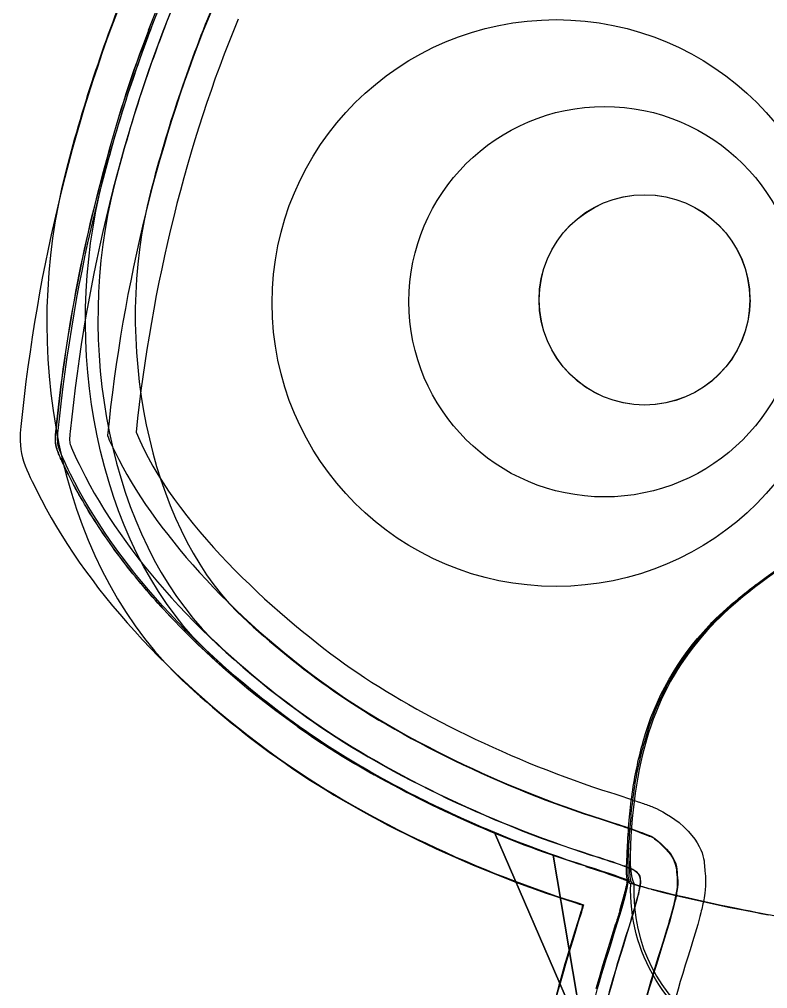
# Model space of a CAD drawing. Extents: x 5 to 93, y -1 to 101.
# Drawn here: x 4.97 to 35.14, y 26.7 to 65.78 of the extents above; entities that cross this region are included whole.
import ezdxf

# ---------------------------------------------------------------- set-up
doc = ezdxf.new("R2010")
doc.units = 0
for name, color, linetype in [('Board_outline_cat', 7, 'CONTINUOUS'), ('Board_outline_dog', 7, 'CONTINUOUS'), ('board_silkscreen_both', 7, 'CONTINUOUS'), ('board_silkscreen_cat', 7, 'CONTINUOUS'), ('board_silkscreen_dog', 7, 'CONTINUOUS'), ('laser_cat_1', 7, 'CONTINUOUS'), ('laser_cat_1_copy_copy', 7, 'CONTINUOUS'), ('laser_cat_2', 7, 'CONTINUOUS'), ('laser_component_cutouts', 7, 'CONTINUOUS'), ('laser_dog_1', 7, 'CONTINUOUS'), ('laser_dog_2', 7, 'CONTINUOUS'), ('laser_dog_2_copy', 7, 'CONTINUOUS'), ('Layer_3_board_inset', 7, 'CONTINUOUS'), ('Mech_Outlines_Cat', 7, 'CONTINUOUS'), ('Mech_Outlines_Dog', 7, 'CONTINUOUS'), ('Silkscreen_cat', 7, 'CONTINUOUS'), ('Silkscreen_dog', 7, 'CONTINUOUS')]:
    doc.layers.add(name, color=color, linetype=linetype)

msp = doc.modelspace()

# ---------------------------------------------------------------- linework, layer by layer
at = {"layer": 'Board_outline_cat', "color": 1}
for points in [[(6.531713, 49.205775), (7.175858, 55.539092), (8.674164, 61.631435), (10.905279, 66.989376)], [(7.033061, 47.436693), (6.489107, 48.539324), (6.470578, 48.604702), (6.531713, 49.205775)], [(16.26264, 37.250989), (12.098574, 40.229312), (8.784186, 43.887051), (7.033061, 47.436693)], [(27.861213, 31.621954), (23.642576, 32.958473), (19.354445, 35.039594), (16.26264, 37.250989)], [(29.50711, 31.051942), (29.460057, 31.093562), (28.719404, 31.350065), (27.861213, 31.621954)], [(29.073625, 29.324632), (29.359095, 30.233034), (29.554162, 31.010322), (29.50711, 31.051942)], [(27.751072, 24.604318), (28.084222, 26.057038), (28.392222, 27.156319), (29.073625, 29.324632)]]:
    msp.add_open_spline(points, degree=3, dxfattribs=at)
at = {"layer": 'Board_outline_dog', "color": 1}
for points in [[(8.336812, 59.306298), (9.035253, 61.98733), (9.895162, 64.563621), (10.905279, 66.989376)], [(12.372446, 40.460673), (8.086479, 44.725342), (6.613795, 52.646657), (8.336812, 59.306298)], [(16.26264, 37.250989), (14.860487, 38.253872), (13.554674, 39.333788), (12.372446, 40.460673)], [(27.861213, 31.621954), (23.642576, 32.958473), (19.354445, 35.039594), (16.26264, 37.250989)], [(29.50711, 31.051942), (29.460057, 31.093562), (28.719404, 31.350065), (27.861213, 31.621954)], [(29.073625, 29.324632), (29.359095, 30.233034), (29.554162, 31.010322), (29.50711, 31.051942)], [(27.751072, 24.604318), (28.084222, 26.057038), (28.392222, 27.156319), (29.073625, 29.324632)]]:
    msp.add_open_spline(points, degree=3, dxfattribs=at)
at = {"layer": 'board_silkscreen_both', "color": 3}
for points in [[(15.15442, 54.340477), (15.15442, 60.653436), (20.2794, 65.767831), (26.605587, 65.767831)], [(26.605587, 65.767831), (32.929128, 65.767831), (38.054108, 60.653436), (38.054108, 54.340477)], [(20.673631, 54.396037), (20.673631, 58.743142), (24.203172, 62.264745), (28.558214, 62.264745)], [(28.558214, 62.264745), (32.913255, 62.264745), (36.442797, 58.743142), (36.442797, 54.393391)], [(26.605587, 42.913123), (20.2794, 42.913123), (15.15442, 48.027519), (15.15442, 54.340477)], [(28.558214, 46.522037), (24.203172, 46.524683), (20.673631, 50.046287), (20.673631, 54.396037)], [(38.056754, 54.340477), (38.056754, 48.030165), (32.929128, 42.913123), (26.605587, 42.913123)], [(36.442797, 54.393391), (36.442797, 50.046287), (32.913255, 46.522037), (28.558214, 46.522037)]]:
    msp.add_open_spline(points, degree=3, dxfattribs=at)
at = {"layer": 'board_silkscreen_cat', "color": 7}
for points in [[(10.17337, 65.34238), (10.17337, 65.34238)], [(8.498552, 60.222693), (8.517073, 60.217401)], [(34.417141, 54.470655), (34.419787, 54.468009), (34.419787, 54.468009), (34.419787, 54.468009)], [(6.416284, 48.885302), (6.41893, 48.885302)], [(6.424219, 49.03082), (6.424219, 49.03082)], [(6.440094, 49.194859), (6.44274, 49.194859)], [(6.434805, 48.631297), (6.434805, 48.628651)], [(6.463906, 48.499005), (6.463906, 48.499005)], [(6.511537, 48.353487), (6.514183, 48.350841)], [(6.582972, 48.181511), (6.582972, 48.181511)], [(6.675578, 47.977776), (6.675578, 47.97513)], [(6.942802, 47.427445), (6.940156, 47.427445)], [(7.514302, 46.361175), (7.519594, 46.361175)], [(8.175761, 45.292255), (8.181052, 45.292255)], [(8.924537, 44.225984), (8.924537, 44.225984)], [(9.752683, 43.167651), (9.752683, 43.165005)], [(11.636516, 41.09332), (11.639162, 41.09332)], [(16.184703, 37.246276), (16.192641, 37.251568)], [(17.147781, 36.587466), (17.150427, 36.58482)], [(18.177016, 35.941883), (18.177016, 35.939237)], [(19.261808, 35.309531), (19.261808, 35.309531)], [(27.799909, 31.618591), (27.805201, 31.629175)], [(27.799909, 31.618591), (28.297328, 31.459839)], [(28.297328, 31.459839), (28.527513, 31.385758)], [(28.527513, 31.385758), (28.739177, 31.314323)], [(28.739177, 31.314323), (28.929677, 31.248177)], [(28.929677, 31.248177), (29.096367, 31.189966)], [(29.096367, 31.189966), (29.233948, 31.139695)], [(29.233948, 31.139695), (29.236594, 31.139695)], [(29.342427, 31.100011), (29.345073, 31.097365)], [(29.448266, 31.04974), (29.450912, 31.04974)], [(29.450906, 30.941258), (29.453552, 30.941258)], [(29.456203, 31.015341), (29.458849, 31.015341)], [(29.244531, 30.0893), (29.305388, 30.31155), (29.358302, 30.512636)], [(29.397995, 30.684612), (29.397995, 30.684612)], [(29.429745, 30.83013), (29.429745, 30.83013)], [(29.175745, 29.848529), (29.244531, 30.0893)], [(29.175745, 29.848529), (29.178391, 29.845883)], [(28.490469, 27.62338), (28.646578, 28.139323), (28.821198, 28.702886), (29.014347, 29.324651)], [(28.35024, 27.144487), (28.490469, 27.62338)], [(28.223245, 26.697339), (28.35024, 27.144487)]]:
    msp.add_lwpolyline(points, dxfattribs=at)
at = {"layer": 'board_silkscreen_cat', "color": 4}
for points in [[(34.417141, 54.470655), (34.419787, 54.468009), (34.419787, 54.468009), (34.419787, 54.468009)], [(34.324537, 42.675531), (34.324537, 42.675531)], [(34.710826, 42.971862), (34.710826, 42.971862)], [(33.972636, 42.392425), (33.975281, 42.392425)], [(33.358808, 41.852672), (33.358808, 41.852672)], [(33.652492, 42.119904), (33.652492, 42.119904)], [(32.824344, 41.323505), (32.82699, 41.320859)], [(30.17587, 36.658901), (30.178516, 36.656255)], [(29.940388, 35.711695), (29.943034, 35.711695)], [(29.757826, 34.700984), (29.757826, 34.700984)], [(29.628183, 33.62413), (29.628183, 33.621484)], [(29.517052, 31.801154), (29.546162, 32.473198)], [(29.546162, 32.473198), (29.546162, 32.473198)], [(29.509115, 31.560383), (29.511761, 31.557737)], [(29.509115, 31.369883), (29.509115, 31.369883)], [(29.517052, 31.227005), (29.517052, 31.227005)], [(29.530287, 31.121175), (29.530287, 31.121175)], [(29.554099, 31.047091), (29.554099, 31.044445)], [(29.585847, 30.994177), (29.585847, 30.994177)], [(29.612308, 30.925383), (29.612308, 30.925383)], [(29.678453, 30.925383), (29.678453, 30.925383)], [(30.077969, 30.79574), (30.077969, 30.793094)], [(30.440453, 30.700487), (30.882305, 30.589359)], [(30.440453, 30.700487), (30.440453, 30.700487)], [(30.882305, 30.589359), (31.387659, 30.467651)], [(31.387659, 30.467651), (31.935349, 30.340656)], [(31.935349, 30.340656), (33.075701, 30.0893)], [(33.075701, 30.0893), (33.62868, 29.972883)], [(33.62868, 29.972883), (34.14462, 29.869698)], [(34.14462, 29.869698), (34.694951, 29.763859)], [(34.694951, 29.763859), (34.864287, 29.729464)], [(34.864287, 29.729464), (35.020391, 29.700362)], [(35.020391, 29.700362), (35.163261, 29.671261)]]:
    msp.add_lwpolyline(points, dxfattribs=at)
at = {"layer": 'board_silkscreen_cat', "color": 7}
for points in [[(10.17337, 65.34238), (10.379745, 65.887422), (10.596703, 66.429823), (10.821594, 66.969568)], [(8.517073, 60.217401), (8.969508, 61.94513), (9.527781, 63.654336), (10.18924, 65.337089)], [(6.44274, 49.194859), (6.821091, 52.988984), (7.516948, 56.677276), (8.519722, 60.217404)], [(25.92137, 54.470655), (25.92137, 56.812218), (27.823724, 58.70928), (30.170579, 58.70928)], [(30.170579, 58.70928), (32.514787, 58.70928), (34.417141, 56.812218), (34.417141, 54.468009)], [(30.170579, 50.226738), (27.823724, 50.229384), (25.92137, 52.126447), (25.92137, 54.470655)], [(34.419787, 54.468009), (34.419787, 52.126447), (32.517433, 50.226738), (30.170579, 50.226738)], [(34.417141, 54.468009), (34.419787, 54.468009), (34.419787, 54.468009), (34.419787, 54.468009)], [(6.434805, 48.628651), (6.41893, 48.713313), (6.413638, 48.797979), (6.416284, 48.885297)], [(6.41893, 48.885302), (6.41893, 48.932925), (6.421576, 48.98055), (6.426867, 49.028172)], [(6.424219, 49.03082), (6.429511, 49.08638), (6.434802, 49.141948), (6.440094, 49.197508)], [(6.463906, 48.499005), (6.450677, 48.543987), (6.440094, 48.58632), (6.434805, 48.631297)], [(6.514183, 48.350841), (6.495662, 48.398472), (6.479787, 48.448737), (6.46656, 48.499008)], [(6.582972, 48.181511), (6.559159, 48.23707), (6.535349, 48.295279), (6.514177, 48.353487)], [(6.675578, 47.97513), (6.643828, 48.043917), (6.612073, 48.112711), (6.582972, 48.181505)], [(6.940156, 47.427445), (6.850198, 47.610008), (6.76024, 47.79257), (6.672925, 47.975136)], [(7.519594, 46.361175), (7.31057, 46.710427), (7.117422, 47.064966), (6.945445, 47.430094)], [(8.181052, 45.292255), (7.927047, 45.667969), (7.707445, 46.025156), (7.519594, 46.361175)], [(8.924537, 44.225984), (8.644078, 44.601698), (8.398011, 44.958886), (8.181058, 45.292255)], [(9.752683, 43.165005), (9.466927, 43.511609), (9.191761, 43.863503), (8.924537, 44.223339)], [(11.639162, 41.09332), (10.977703, 41.75213), (10.348, 42.445344), (9.755328, 43.167651)], [(16.192641, 37.251568), (14.591906, 38.373399), (13.067912, 39.659276), (11.636516, 41.093315)], [(17.150427, 36.58482), (16.824987, 36.796492), (16.502195, 37.01874), (16.187341, 37.243638)], [(18.177016, 35.939237), (17.830412, 36.148258), (17.489097, 36.365216), (17.15043, 36.587466)], [(19.261808, 35.309531), (18.899323, 35.513258), (18.536844, 35.724922), (18.179656, 35.941883)], [(27.805201, 31.629175), (24.831284, 32.557859), (21.971138, 33.793466), (19.269745, 35.317469)], [(29.236594, 31.139695), (29.27099, 31.126466), (29.308034, 31.113237), (29.342425, 31.100011)], [(29.345073, 31.097365), (29.382117, 31.086781), (29.416508, 31.068263), (29.450904, 31.049742)], [(29.453552, 30.941258), (29.448261, 30.904214), (29.440323, 30.867175), (29.432386, 30.83013)], [(29.450912, 31.04974), (29.456203, 31.039156), (29.458849, 31.028573), (29.458849, 31.015341)], [(29.458849, 31.015341), (29.458849, 30.991529), (29.456203, 30.96507), (29.450912, 30.941258)], [(29.397995, 30.684612), (29.384766, 30.626404), (29.371534, 30.568195), (29.358302, 30.509987)], [(29.429745, 30.83013), (29.421808, 30.779859), (29.411224, 30.732234), (29.400636, 30.684612)], [(29.178391, 29.845883), (29.12548, 29.671263), (29.07256, 29.496638), (29.017, 29.322013)]]:
    msp.add_open_spline(points, degree=3, dxfattribs=at)
at = {"layer": 'board_silkscreen_cat', "color": 4}
for points in [[(25.92137, 54.470655), (25.92137, 56.812218), (27.823724, 58.70928), (30.170579, 58.70928)], [(30.170579, 58.70928), (32.514787, 58.70928), (34.417141, 56.812218), (34.417141, 54.468009)], [(30.170579, 50.226738), (27.823724, 50.229384), (25.92137, 52.126447), (25.92137, 54.470655)], [(34.419787, 54.468009), (34.419787, 52.126447), (32.517433, 50.226738), (30.170579, 50.226738)], [(34.417141, 54.468009), (34.419787, 54.468009), (34.419787, 54.468009), (34.419787, 54.468009)], [(34.710826, 42.971862), (34.851055, 43.077695), (34.991284, 43.183526), (35.134159, 43.286719)], [(33.975281, 42.392425), (34.091698, 42.487672), (34.208115, 42.582925), (34.324534, 42.675531)], [(34.324537, 42.675531), (34.451531, 42.776073), (34.581183, 42.873969), (34.710826, 42.971862)], [(33.652492, 42.119904), (33.758323, 42.212511), (33.866805, 42.302466), (33.975284, 42.392425)], [(32.82699, 41.320859), (32.991031, 41.503417), (33.170945, 41.678042), (33.358805, 41.850026)], [(33.358808, 41.852672), (33.456703, 41.945279), (33.554597, 42.032589), (33.655141, 42.119904)], [(30.178516, 36.656255), (30.657412, 38.407794), (31.567578, 40.011169), (32.826998, 41.320859)], [(29.943034, 35.711695), (30.00918, 36.034487), (30.088552, 36.35199), (30.181156, 36.658901)], [(29.757826, 34.700984), (29.813386, 35.079339), (29.874242, 35.418005), (29.943037, 35.711695)], [(29.628183, 33.621484), (29.657281, 33.957503), (29.699617, 34.317339), (29.757826, 34.698339)], [(29.546162, 32.473198), (29.564683, 32.856839), (29.591136, 33.240487), (29.628183, 33.62413)], [(29.511761, 31.557737), (29.511761, 31.639758), (29.514406, 31.719136), (29.517052, 31.801156)], [(29.509115, 31.369883), (29.509115, 31.43338), (29.509115, 31.496886), (29.509115, 31.557734)], [(29.517052, 31.227005), (29.511761, 31.274636), (29.509115, 31.322258), (29.509115, 31.369883)], [(29.530287, 31.121175), (29.524995, 31.15557), (29.519703, 31.192615), (29.517058, 31.227005)], [(29.554099, 31.044445), (29.546162, 31.068258), (29.538224, 31.094716), (29.532933, 31.121177)], [(29.585847, 30.994177), (29.572617, 31.010052), (29.562034, 31.028568), (29.554099, 31.047091)], [(29.612308, 30.925383), (29.593787, 30.93332), (29.577909, 30.943904), (29.562037, 30.957133)], [(29.678453, 30.925383), (29.659933, 30.93332), (29.644055, 30.943904), (29.628183, 30.957133)], [(30.077969, 30.793094), (29.943037, 30.824844), (29.808097, 30.869826), (29.678453, 30.92274)], [(30.440453, 30.700487), (30.31874, 30.732234), (30.199683, 30.763984), (30.077969, 30.79838)]]:
    msp.add_open_spline(points, degree=3, dxfattribs=at)
at = {"layer": 'board_silkscreen_dog', "color": 7}
for points in [[(10.179765, 65.341294), (10.179765, 65.341294)], [(8.504947, 60.221606), (8.523468, 60.216315)], [(34.423536, 54.469569), (34.426182, 54.466923), (34.426182, 54.466923), (34.426182, 54.466923)], [(6.422679, 48.884216), (6.425325, 48.884216)], [(6.430614, 49.029734), (6.430614, 49.029734)], [(6.446489, 49.193773), (6.449135, 49.193773)], [(6.4412, 48.63021), (6.4412, 48.627565)], [(6.470302, 48.497919), (6.470302, 48.497919)], [(6.517932, 48.352401), (6.520578, 48.349755)], [(6.589367, 48.180424), (6.589367, 48.180424)], [(6.681974, 47.97669), (6.681974, 47.974044)], [(6.949197, 47.426359), (6.946552, 47.426359)], [(7.520697, 46.360088), (7.525989, 46.360088)], [(8.182156, 45.291169), (8.187447, 45.291169)], [(8.930932, 44.224898), (8.930932, 44.224898)], [(9.759078, 43.166565), (9.759078, 43.163919)], [(11.642911, 41.092234), (11.645557, 41.092234)], [(16.191099, 37.24519), (16.199036, 37.250481)], [(17.154177, 36.58638), (17.156822, 36.583734)], [(18.183411, 35.940796), (18.183411, 35.938151)], [(19.268203, 35.308445), (19.268203, 35.308445)], [(27.806304, 31.617505), (27.811596, 31.628088)], [(27.806304, 31.617505), (28.303724, 31.458752)], [(28.303724, 31.458752), (28.533908, 31.384671)], [(28.533908, 31.384671), (28.745572, 31.313237)], [(28.745572, 31.313237), (28.936072, 31.247091)], [(28.936072, 31.247091), (29.102763, 31.18888)], [(29.102763, 31.18888), (29.240343, 31.138609)], [(29.240343, 31.138609), (29.242989, 31.138609)], [(29.348822, 31.098924), (29.351468, 31.096278)], [(29.454661, 31.048653), (29.457307, 31.048653)], [(29.457302, 30.940171), (29.459947, 30.940171)], [(29.462599, 31.014255), (29.465244, 31.014255)], [(29.250927, 30.088213), (29.311783, 30.310463), (29.364697, 30.511549)], [(29.40439, 30.683526), (29.40439, 30.683526)], [(29.43614, 30.829044), (29.43614, 30.829044)], [(29.18214, 29.847442), (29.250927, 30.088213)], [(29.18214, 29.847442), (29.184786, 29.844796)], [(28.496864, 27.622294), (28.652974, 28.138237), (28.827593, 28.701799), (29.020742, 29.323565)], [(28.356635, 27.143401), (28.496864, 27.622294)], [(28.22964, 26.696252), (28.356635, 27.143401)]]:
    msp.add_lwpolyline(points, dxfattribs=at)
at = {"layer": 'board_silkscreen_dog', "color": 6}
for points in [[(34.423536, 54.469569), (34.426182, 54.466923), (34.426182, 54.466923), (34.426182, 54.466923)], [(35.077057, 43.285632), (35.545367, 43.621651)], [(34.264786, 42.674445), (34.264786, 42.674445)], [(34.651075, 42.970776), (34.651075, 42.970776)], [(33.912885, 42.391338), (33.915531, 42.391338)], [(33.299057, 41.851585), (33.299057, 41.851585)], [(33.592742, 42.118817), (33.592742, 42.118817)], [(32.764593, 41.322419), (32.767239, 41.319773)], [(30.116119, 36.657815), (30.118765, 36.655169)], [(29.880638, 35.710609), (29.883283, 35.710609)], [(29.698075, 34.699898), (29.698075, 34.699898)], [(29.565783, 33.623044), (29.568429, 33.620398)], [(29.457302, 31.800067), (29.486411, 32.472112)], [(29.486411, 32.472112), (29.486411, 32.472112)], [(29.449364, 31.559296), (29.449364, 31.556651)], [(29.449364, 31.368796), (29.449364, 31.368796)], [(29.457302, 31.225919), (29.457302, 31.225919)], [(29.470536, 31.120088), (29.470536, 31.120088)], [(29.494349, 31.046005), (29.491703, 31.043359)], [(29.526096, 30.993091), (29.526096, 30.993091)], [(29.565783, 30.953398), (29.568429, 30.950752)], [(29.618703, 30.924296), (29.618703, 30.924296)]]:
    msp.add_lwpolyline(points, dxfattribs=at)
at = {"layer": 'board_silkscreen_dog', "color": 7}
for points in [[(10.179765, 65.341294), (10.38614, 65.886335), (10.603099, 66.428737), (10.827989, 66.968481)], [(8.523468, 60.216315), (8.975903, 61.944044), (9.534177, 63.653249), (10.195635, 65.336002)], [(6.449135, 49.193773), (6.827486, 52.987898), (7.523343, 56.67619), (8.526117, 60.216317)], [(25.927765, 54.469569), (25.927765, 56.811131), (27.83012, 58.708194), (30.176974, 58.708194)], [(30.176974, 58.708194), (32.521182, 58.708194), (34.423536, 56.811131), (34.423536, 54.466923)], [(30.176974, 50.225652), (27.83012, 50.228298), (25.927765, 52.12536), (25.927765, 54.469569)], [(34.426182, 54.466923), (34.426182, 52.12536), (32.523828, 50.225652), (30.176974, 50.225652)], [(34.423536, 54.466923), (34.426182, 54.466923), (34.426182, 54.466923), (34.426182, 54.466923)], [(6.4412, 48.627565), (6.425325, 48.712226), (6.420033, 48.796893), (6.422679, 48.88421)], [(6.425325, 48.884216), (6.425325, 48.931838), (6.427971, 48.979463), (6.433263, 49.027085)], [(6.430614, 49.029734), (6.435906, 49.085294), (6.441197, 49.140862), (6.446489, 49.196421)], [(6.470302, 48.497919), (6.457072, 48.542901), (6.446489, 48.585234), (6.4412, 48.63021)], [(6.520578, 48.349755), (6.502057, 48.397385), (6.486182, 48.447651), (6.472955, 48.497921)], [(6.589367, 48.180424), (6.565554, 48.235984), (6.541744, 48.294192), (6.520572, 48.352401)], [(6.681974, 47.974044), (6.650224, 48.04283), (6.618468, 48.111624), (6.589367, 48.180419)], [(6.946552, 47.426359), (6.856593, 47.608921), (6.766635, 47.791484), (6.67932, 47.974049)], [(7.525989, 46.360088), (7.316966, 46.709341), (7.123817, 47.06388), (6.951841, 47.429007)], [(8.187447, 45.291169), (7.933442, 45.666882), (7.713841, 46.02407), (7.525989, 46.360088)], [(8.930932, 44.224898), (8.650474, 44.600612), (8.404406, 44.957799), (8.187453, 45.291169)], [(9.759078, 43.163919), (9.473322, 43.510523), (9.198156, 43.862416), (8.930932, 44.222252)], [(11.645557, 41.092234), (10.984099, 41.751044), (10.354396, 42.444257), (9.761724, 43.166565)], [(16.199036, 37.250481), (14.598302, 38.372312), (13.074307, 39.65819), (11.642911, 41.092229)], [(17.156822, 36.583734), (16.831382, 36.795406), (16.508591, 37.017653), (16.193736, 37.242552)], [(18.183411, 35.938151), (17.836807, 36.147171), (17.495492, 36.36413), (17.156825, 36.58638)], [(19.268203, 35.308445), (18.905718, 35.512171), (18.543239, 35.723835), (18.186052, 35.940796)], [(27.811596, 31.628088), (24.837679, 32.556773), (21.977533, 33.79238), (19.27614, 35.316382)], [(29.242989, 31.138609), (29.277385, 31.12538), (29.314429, 31.112151), (29.34882, 31.098924)], [(29.351468, 31.096278), (29.388513, 31.085695), (29.422903, 31.067177), (29.457299, 31.048656)], [(29.459947, 30.940171), (29.454656, 30.903127), (29.446718, 30.866088), (29.438781, 30.829044)], [(29.457307, 31.048653), (29.462599, 31.03807), (29.465244, 31.027487), (29.465244, 31.014255)], [(29.465244, 31.014255), (29.465244, 30.990442), (29.462599, 30.963984), (29.457307, 30.940171)], [(29.40439, 30.683526), (29.391161, 30.625317), (29.377929, 30.567109), (29.364697, 30.508901)], [(29.43614, 30.829044), (29.428203, 30.778773), (29.417619, 30.731148), (29.407031, 30.683526)], [(29.184786, 29.844796), (29.131875, 29.670177), (29.078955, 29.495552), (29.023396, 29.320927)]]:
    msp.add_open_spline(points, degree=3, dxfattribs=at)
at = {"layer": 'board_silkscreen_dog', "color": 6}
for points in [[(25.927765, 54.469569), (25.927765, 56.811131), (27.83012, 58.708194), (30.176974, 58.708194)], [(30.176974, 58.708194), (32.521182, 58.708194), (34.423536, 56.811131), (34.423536, 54.466923)], [(30.176974, 50.225652), (27.83012, 50.228298), (25.927765, 52.12536), (25.927765, 54.469569)], [(34.426182, 54.466923), (34.426182, 52.12536), (32.523828, 50.225652), (30.176974, 50.225652)], [(34.423536, 54.466923), (34.426182, 54.466923), (34.426182, 54.466923), (34.426182, 54.466923)], [(34.651075, 42.970776), (34.791304, 43.076609), (34.931533, 43.18244), (35.074408, 43.285632)], [(33.915531, 42.391338), (34.031947, 42.486585), (34.148364, 42.581838), (34.264783, 42.674445)], [(34.264786, 42.674445), (34.391781, 42.774987), (34.521432, 42.872882), (34.651075, 42.970776)], [(33.592742, 42.118817), (33.698572, 42.211424), (33.807054, 42.30138), (33.915533, 42.391338)], [(32.767239, 41.319773), (32.931281, 41.50233), (33.108554, 41.676955), (33.299054, 41.84894)], [(33.299057, 41.851585), (33.396953, 41.944192), (33.494846, 42.031502), (33.59539, 42.118817)], [(30.118765, 36.655169), (30.597661, 38.406708), (31.507828, 40.010083), (32.767247, 41.319773)], [(29.883283, 35.710609), (29.949429, 36.033401), (30.028802, 36.350903), (30.121406, 36.657815)], [(29.698075, 34.699898), (29.753635, 35.078252), (29.814492, 35.416919), (29.883286, 35.710609)], [(29.568429, 33.620398), (29.597528, 33.956416), (29.639864, 34.316252), (29.698072, 34.697252)], [(29.486411, 32.472112), (29.504932, 32.855752), (29.531385, 33.239401), (29.568432, 33.623044)], [(29.449364, 31.556651), (29.449364, 31.638671), (29.45201, 31.718049), (29.454656, 31.80007)], [(29.449364, 31.368796), (29.449364, 31.432294), (29.449364, 31.495799), (29.449364, 31.556648)], [(29.457302, 31.225919), (29.45201, 31.273549), (29.449364, 31.321171), (29.449364, 31.368796)], [(29.470536, 31.120088), (29.465244, 31.154484), (29.459953, 31.191528), (29.457307, 31.225919)], [(29.491703, 31.043359), (29.483765, 31.067171), (29.475828, 31.09363), (29.470536, 31.120091)], [(29.526096, 30.993091), (29.512867, 31.008966), (29.502283, 31.027481), (29.494349, 31.046005)], [(33.568929, 24.418195), (31.065974, 25.600882), (29.510221, 28.159398), (29.618703, 30.921651)], [(29.568429, 30.950752), (29.552554, 30.963981), (29.53932, 30.974565), (29.526093, 30.990437)], [(29.618703, 30.924296), (29.600182, 30.932234), (29.584304, 30.942817), (29.568432, 30.956046)]]:
    msp.add_open_spline(points, degree=3, dxfattribs=at)
at = {"layer": 'laser_cat_1', "color": 1}
for points in [[(6.531713, 49.205776), (7.175858, 55.539093), (8.674164, 61.631436), (10.905279, 66.989377)], [(7.033061, 47.436694), (6.489107, 48.539324), (6.470578, 48.604703), (6.531713, 49.205776)], [(16.26264, 37.25099), (12.098574, 40.229313), (8.784186, 43.887052), (7.033061, 47.436694)], [(27.861213, 31.621955), (23.642576, 32.958474), (19.354445, 35.039595), (16.26264, 37.25099)], [(29.50711, 31.051943), (29.460057, 31.093562), (28.719404, 31.350066), (27.861213, 31.621955)], [(29.073625, 29.324633), (29.359095, 30.233035), (29.554162, 31.010323), (29.50711, 31.051943)], [(27.751072, 24.604319), (28.084222, 26.057039), (28.392222, 27.15632), (29.073625, 29.324633)]]:
    msp.add_open_spline(points, degree=3, dxfattribs=at)
at = {"layer": 'laser_cat_1_copy_copy', "color": 1}
for points in [[(6.531713, 49.205776), (7.175858, 55.539093), (8.674164, 61.631436), (10.905279, 66.989377)], [(7.033061, 47.436694), (6.489107, 48.539324), (6.470578, 48.604703), (6.531713, 49.205776)], [(16.26264, 37.25099), (12.098574, 40.229313), (8.784186, 43.887052), (7.033061, 47.436694)], [(27.861213, 31.621955), (23.642576, 32.958474), (19.354445, 35.039595), (16.26264, 37.25099)], [(29.50711, 31.051943), (29.460057, 31.093562), (28.719404, 31.350066), (27.861213, 31.621955)], [(29.073625, 29.324633), (29.359095, 30.233035), (29.554162, 31.010323), (29.50711, 31.051943)], [(27.751072, 24.604319), (28.084222, 26.057039), (28.392222, 27.15632), (29.073625, 29.324633)]]:
    msp.add_open_spline(points, degree=3, dxfattribs=at)
at = {"layer": 'laser_cat_1_copy_copy', "color": 7}
for points in [[(36.743098, 44.378064), (34.744742, 43.03102), (33.716454, 42.22039), (32.877351, 41.330589)], [(32.877351, 41.330589), (30.77775, 39.104127), (29.792668, 36.439918), (29.603452, 32.476118)], [(29.603452, 32.476118), (29.538608, 31.117802), (29.546321, 31.027722), (29.736172, 30.926114)], [(29.736172, 30.926114), (29.973846, 30.798916), (32.564815, 30.186009), (34.194536, 29.871466)], [(34.194536, 29.871466), (34.823874, 29.750004), (35.444083, 29.627954), (35.572776, 29.600248)]]:
    msp.add_open_spline(points, degree=3, dxfattribs=at)
at = {"layer": 'laser_cat_2', "color": 1}
msp.add_lwpolyline([(27.751072, 24.604319), (24.122518, 32.991522)], close=True, dxfattribs=at)
for points in [[(6.531713, 49.205776), (7.175858, 55.539093), (8.674164, 61.631436), (10.905279, 66.989377)], [(7.033061, 47.436694), (6.489107, 48.539324), (6.470578, 48.604703), (6.531713, 49.205776)], [(16.26264, 37.25099), (12.098575, 40.229313), (8.784186, 43.887052), (7.033061, 47.436694)], [(24.122518, 32.991522), (21.204327, 34.204331), (18.437505, 35.695429), (16.26264, 37.25099)]]:
    msp.add_open_spline(points, degree=3, dxfattribs=at)
at = {"layer": 'laser_cat_2', "color": 7}
for points in [[(36.743098, 44.378064), (34.744742, 43.03102), (33.716454, 42.22039), (32.877351, 41.330589)], [(32.877351, 41.330589), (30.77775, 39.104127), (29.792668, 36.439918), (29.603452, 32.476118)], [(29.603452, 32.476118), (29.538608, 31.117802), (29.546321, 31.027722), (29.736172, 30.926114)], [(29.736172, 30.926114), (29.973846, 30.798916), (32.564815, 30.186009), (34.194536, 29.871466)], [(34.194536, 29.871466), (34.823874, 29.750004), (35.444083, 29.627954), (35.572776, 29.600248)]]:
    msp.add_open_spline(points, degree=3, dxfattribs=at)
at = {"layer": 'laser_component_cutouts', "color": 6}
msp.add_lwpolyline([(34.423536, 54.469569), (34.426182, 54.466923), (34.426182, 54.466923), (34.426182, 54.466923)], dxfattribs=at)
for points in [[(25.927765, 54.469569), (25.927765, 56.811131), (27.83012, 58.708194), (30.176974, 58.708194)], [(30.176974, 58.708194), (32.521182, 58.708194), (34.423536, 56.811131), (34.423536, 54.466923)], [(30.176974, 50.225652), (27.83012, 50.228298), (25.927765, 52.12536), (25.927765, 54.469569)], [(34.426182, 54.466923), (34.426182, 52.12536), (32.523828, 50.225652), (30.176974, 50.225652)], [(34.423536, 54.466923), (34.426182, 54.466923), (34.426182, 54.466923), (34.426182, 54.466923)]]:
    msp.add_open_spline(points, degree=3, dxfattribs=at)
at = {"layer": 'laser_dog_1', "color": 1}
for points in [[(8.336812, 59.306298), (9.035253, 61.98733), (9.895162, 64.563621), (10.905279, 66.989376)], [(12.372446, 40.460673), (8.086479, 44.725341), (6.613795, 52.646658), (8.336812, 59.306298)], [(16.26264, 37.25099), (14.860487, 38.253873), (13.554674, 39.333787), (12.372446, 40.460673)], [(27.861213, 31.621952), (23.642576, 32.958472), (19.354446, 35.039593), (16.26264, 37.25099)], [(29.507109, 31.051942), (29.460057, 31.093562), (28.719405, 31.350065), (27.861213, 31.621952)], [(29.073625, 29.324632), (29.359095, 30.233035), (29.554162, 31.010323), (29.507109, 31.051942)], [(27.751072, 24.604319), (28.084222, 26.057038), (28.392222, 27.156319), (29.073625, 29.324632)]]:
    msp.add_open_spline(points, degree=3, dxfattribs=at)
at = {"layer": 'laser_dog_2', "color": 1}
msp.add_lwpolyline([(27.751072, 24.604319), (26.492203, 32.080738)], close=True, dxfattribs=at)
for points in [[(8.336812, 59.306298), (9.035253, 61.98733), (9.895162, 64.563621), (10.905279, 66.989376)], [(12.372446, 40.460673), (8.086479, 44.725341), (6.613795, 52.646658), (8.336812, 59.306298)], [(16.26264, 37.25099), (14.860487, 38.253873), (13.554674, 39.333787), (12.372446, 40.460673)], [(26.492203, 32.080738), (22.729417, 33.409954), (19.020205, 35.278658), (16.26264, 37.25099)]]:
    msp.add_open_spline(points, degree=3, dxfattribs=at)
at = {"layer": 'laser_dog_2', "color": 7}
for points in [[(36.743101, 44.378064), (34.744745, 43.03102), (33.716454, 42.22039), (32.877351, 41.330589)], [(32.877351, 41.330589), (30.77775, 39.104126), (29.792668, 36.439917), (29.603452, 32.476118)], [(29.603452, 32.476118), (29.538608, 31.117802), (29.73153, 31.080639), (29.736172, 30.926114)], [(29.736172, 30.926114), (29.459064, 20.654915), (48.456449, 20.577835), (49.317188, 30.125105)]]:
    msp.add_open_spline(points, degree=3, dxfattribs=at)
at = {"layer": 'laser_dog_2_copy', "color": 6}
msp.add_lwpolyline([(34.423536, 54.469568), (34.426182, 54.466923), (34.426182, 54.466923), (34.426182, 54.466923)], dxfattribs=at)
at = {"layer": 'laser_dog_2_copy', "color": 1}
for points in [[(8.336812, 59.306298), (9.035253, 61.98733), (9.895162, 64.563621), (10.905279, 66.989376)], [(12.372446, 40.460673), (8.086479, 44.725341), (6.613795, 52.646658), (8.336812, 59.306298)], [(16.26264, 37.25099), (14.860487, 38.253873), (13.554674, 39.333787), (12.372446, 40.460673)], [(27.861213, 31.621952), (23.642576, 32.958472), (19.354446, 35.039593), (16.26264, 37.25099)], [(29.507109, 31.051942), (29.460057, 31.093562), (28.719405, 31.350065), (27.861213, 31.621952)], [(29.073625, 29.324632), (29.359095, 30.233035), (29.554162, 31.010323), (29.507109, 31.051942)], [(27.751072, 24.604319), (28.084222, 26.057038), (28.392222, 27.156319), (29.073625, 29.324632)]]:
    msp.add_open_spline(points, degree=3, dxfattribs=at)
at = {"layer": 'laser_dog_2_copy', "color": 6}
for points in [[(25.927765, 54.469568), (25.927765, 56.811131), (27.83012, 58.708193), (30.176974, 58.708193)], [(30.176974, 58.708193), (32.521182, 58.708193), (34.423536, 56.811131), (34.423536, 54.466923)], [(30.176974, 50.225651), (27.83012, 50.228297), (25.927765, 52.12536), (25.927765, 54.469568)], [(34.426182, 54.466923), (34.426182, 52.12536), (32.523828, 50.225651), (30.176974, 50.225651)], [(34.423536, 54.466923), (34.426182, 54.466923), (34.426182, 54.466923), (34.426182, 54.466923)]]:
    msp.add_open_spline(points, degree=3, dxfattribs=at)
at = {"layer": 'laser_dog_2_copy', "color": 7}
for points in [[(36.743101, 44.378064), (34.744745, 43.03102), (33.716454, 42.22039), (32.877351, 41.330589)], [(32.877351, 41.330589), (30.77775, 39.104126), (29.792668, 36.439917), (29.603452, 32.476118)], [(29.603452, 32.476118), (29.538608, 31.117802), (29.546321, 31.027722), (29.736172, 30.926114)], [(29.736172, 30.926114), (29.459064, 20.654915), (48.456449, 20.577835), (49.317188, 30.125105)]]:
    msp.add_open_spline(points, degree=3, dxfattribs=at)
at = {"layer": 'Layer_3_board_inset', "color": 1}
for points in [[(6.531713, 49.205775), (7.175858, 55.539092), (8.674164, 61.631435), (10.905279, 66.989376)], [(13.786944, 65.78903), (11.717065, 60.818291), (10.299815, 55.097118), (9.670719, 49.138566)], [(7.033061, 47.436693), (6.489107, 48.539324), (6.470578, 48.604702), (6.531713, 49.205775)], [(9.670719, 49.138566), (11.18318, 45.465199), (15.202539, 41.882637), (18.078573, 39.790033)], [(16.26264, 37.250989), (12.098574, 40.229312), (8.784186, 43.887051), (7.033061, 47.436693)], [(18.078573, 39.790033), (20.81342, 37.833952), (24.894175, 35.836345), (28.803921, 34.597683)], [(27.861213, 31.621954), (23.642576, 32.958473), (19.354445, 35.039594), (16.26264, 37.250989)], [(28.803921, 34.597683), (29.256272, 34.45437), (29.674404, 34.316481), (30.010074, 34.200148)], [(30.010074, 34.200148), (30.177909, 34.141982), (30.321959, 34.090709), (30.464498, 34.036256)], [(30.464498, 34.036256), (30.679974, 33.971731), (31.072724, 33.747915), (31.575162, 33.3895)], [(31.575162, 33.3895), (32.680938, 32.411381), (32.564564, 31.768012), (32.607265, 31.445839)], [(29.50711, 31.051942), (29.460057, 31.093562), (28.719404, 31.350065), (27.861213, 31.621954)], [(32.607265, 31.445839), (32.649967, 31.123666), (32.637501, 30.969407), (32.630982, 30.842422)], [(29.073625, 29.324632), (29.359095, 30.233034), (29.554162, 31.010322), (29.50711, 31.051942)], [(32.630982, 30.842422), (32.617945, 30.58846), (32.594775, 30.473421), (32.574772, 30.358202)], [(32.574772, 30.358202), (32.534764, 30.127766), (32.49293, 29.953517), (32.442711, 29.753432)], [(32.442711, 29.753432), (32.342273, 29.353262), (32.209363, 28.891878), (32.051269, 28.388806)], [(27.751072, 24.604318), (28.084222, 26.057038), (28.392222, 27.156319), (29.073625, 29.324632)], [(32.051269, 28.388806), (31.379654, 26.251638), (31.109766, 25.285333), (30.793647, 23.906874)]]:
    msp.add_open_spline(points, degree=3, dxfattribs=at)
at = {"layer": 'Mech_Outlines_Cat', "color": 1}
for points in [[(9.504119, 67.572218), (7.208761, 62.059997), (5.68039, 55.830901), (5.022187, 49.359376)], [(6.531713, 49.205775), (7.175858, 55.539092), (8.674164, 61.631435), (10.905279, 66.989376)], [(11.351614, 66.803539), (9.140952, 61.494718), (7.652248, 55.446178), (7.012578, 49.156863)], [(12.749423, 66.221121), (10.602879, 61.066275), (9.145062, 55.155184), (8.519422, 49.003811)], [(5.022187, 49.359376), (4.989517, 49.038149), (4.965964, 48.55241), (5.095329, 48.095658)], [(7.033061, 47.436693), (6.489107, 48.539324), (6.470578, 48.604702), (6.531713, 49.205775)], [(7.012578, 49.156863), (6.982682, 48.862915), (6.975604, 48.797661), (7.020026, 48.640812)], [(8.519422, 49.003811), (8.610736, 48.73039), (8.713547, 48.545392), (8.824176, 48.32049)], [(7.020026, 48.640812), (7.06445, 48.483966), (7.195065, 48.200555), (7.466323, 47.650696)], [(5.095329, 48.095658), (5.224694, 47.638907), (5.397417, 47.321466), (5.671654, 46.765571)], [(8.824176, 48.32049), (10.373659, 45.179586), (13.482416, 41.695729), (17.425042, 38.875788)], [(16.26264, 37.250989), (12.098574, 40.229312), (8.784186, 43.887051), (7.033061, 47.436693)], [(7.466323, 47.650696), (9.168681, 44.199907), (12.43345, 40.583913), (16.543962, 37.643895)], [(5.671654, 46.765571), (7.575954, 42.905434), (11.047518, 39.115155), (15.379798, 36.016519)], [(17.425042, 38.875788), (20.288402, 36.827788), (24.443673, 34.800212), (28.464627, 33.526321)], [(16.543962, 37.643895), (19.580518, 35.472014), (23.835989, 33.403824), (28.006817, 32.082453)], [(27.861213, 31.621954), (23.642576, 32.958473), (19.354445, 35.039594), (16.26264, 37.250989)], [(15.379798, 36.016519), (18.645139, 33.681004), (23.03392, 31.559474), (27.402725, 30.175381)], [(28.464627, 33.526321), (28.908605, 33.385661), (29.320133, 33.249932), (29.642336, 33.138267)], [(29.642336, 33.138267), (29.803437, 33.082434), (29.940152, 33.033717), (30.063575, 32.986567)], [(30.063575, 32.986567), (30.334818, 32.847893), (30.344956, 32.973494), (30.830204, 32.547717)], [(30.830204, 32.547717), (31.538938, 31.920809), (31.465497, 31.507358), (31.493216, 31.298223)], [(28.006817, 32.082453), (28.439512, 31.945368), (28.842548, 31.812642), (29.146601, 31.707266)], [(29.146601, 31.707266), (29.298628, 31.654579), (29.425483, 31.608448), (29.523143, 31.571142)], [(29.50711, 31.051942), (29.460057, 31.093562), (28.719404, 31.350065), (27.861213, 31.621954)], [(29.523143, 31.571142), (29.571973, 31.552487), (29.612821, 31.536395), (29.65114, 31.519671)], [(29.65114, 31.519671), (29.689459, 31.502958), (29.678151, 31.545192), (29.827221, 31.413346)], [(29.827221, 31.413346), (30.000855, 31.259759), (29.984261, 31.155903), (29.991789, 31.099109)], [(31.493216, 31.298223), (31.520921, 31.089085), (31.513223, 30.986137), (31.508785, 30.900009)], [(29.073625, 29.324632), (29.359095, 30.233034), (29.554162, 31.010322), (29.50711, 31.051942)], [(29.995852, 30.977884), (29.992662, 30.915755), (29.984771, 30.86634), (29.974857, 30.809253)], [(29.991789, 31.099109), (29.999316, 31.042316), (29.997447, 31.008949), (29.995852, 30.977884)], [(31.508785, 30.900009), (31.499943, 30.727757), (31.48316, 30.641013), (31.467474, 30.550558)], [(29.974857, 30.809253), (29.955034, 30.69508), (29.924402, 30.558703), (29.883431, 30.395463)], [(31.467474, 30.550558), (31.436059, 30.369644), (31.398624, 30.211446), (31.352345, 30.027055)], [(27.402725, 30.175381), (27.520777, 30.137978), (27.598365, 30.110041), (27.710189, 30.073796)], [(29.883431, 30.395463), (29.801489, 30.068986), (29.679767, 29.641594), (29.534655, 29.179828)], [(27.625535, 29.779875), (26.939374, 27.596424), (26.613175, 26.432575), (26.271745, 24.943752)], [(27.710189, 30.073796), (27.677616, 29.965046), (27.661595, 29.894623), (27.625535, 29.779875)], [(31.352345, 30.027055), (31.259785, 29.658275), (31.131753, 29.211566), (30.979189, 28.72609)], [(27.751072, 24.604318), (28.084222, 26.057038), (28.392222, 27.156319), (29.073625, 29.324632)], [(29.534655, 29.179828), (28.854767, 27.016335), (28.552014, 25.937984), (28.221499, 24.496758)], [(30.979189, 28.72609), (30.304048, 26.577708), (30.020113, 25.563345), (29.697862, 24.158149)]]:
    msp.add_open_spline(points, degree=3, dxfattribs=at)
at = {"layer": 'Mech_Outlines_Dog', "color": 1}
msp.add_lwpolyline([(6.846655, 59.694637), (6.845961, 59.691863)], close=True, dxfattribs=at)
for points in [[(9.474998, 67.557994), (8.439499, 65.06815), (7.560047, 62.433062), (6.846655, 59.694637)], [(8.336812, 59.306298), (9.035253, 61.98733), (9.895162, 64.563621), (10.905279, 66.989376)], [(11.361769, 66.798803), (10.361114, 64.395769), (9.508317, 61.841895), (8.815371, 59.181956)], [(12.732491, 66.228586), (11.760639, 63.894724), (10.928766, 61.406298), (10.252461, 58.810846)], [(6.845961, 59.691863), (4.995503, 52.539645), (6.449874, 44.181433), (11.286582, 39.36876)], [(12.372446, 40.460673), (8.086479, 44.725342), (6.613795, 52.646657), (8.336812, 59.306298)], [(8.815371, 59.181956), (7.133987, 52.682348), (8.611733, 44.903929), (12.718268, 40.814705)], [(10.252461, 58.810846), (8.695187, 52.791818), (10.187311, 45.443188), (13.75579, 41.877977)], [(13.75579, 41.877977), (14.863668, 40.823499), (16.092196, 39.806462), (17.414206, 38.860899)], [(12.718268, 40.814705), (13.881812, 39.706045), (15.168732, 38.641847), (16.550732, 37.653378)], [(16.26264, 37.250989), (14.860487, 38.253872), (13.554674, 39.333788), (12.372446, 40.460673)], [(11.286582, 39.36876), (11.294175, 39.360993), (11.301852, 39.35333), (11.309609, 39.345736)], [(11.309609, 39.345736), (12.546341, 38.166898), (13.90753, 37.042665), (15.366915, 35.998849)], [(17.414206, 38.860899), (20.279695, 36.811377), (24.436412, 34.783198), (28.459208, 33.508724)], [(16.550732, 37.653378), (19.585954, 35.482455), (23.841206, 33.414975), (28.010879, 32.093969)], [(27.861213, 31.621954), (23.642576, 32.958473), (19.354445, 35.039594), (16.26264, 37.250989)], [(15.366915, 35.998849), (18.634782, 33.661527), (23.024947, 31.53911), (27.395938, 30.154323)], [(28.459208, 33.508724), (28.903048, 33.368109), (29.31426, 33.232259), (29.63624, 33.12067)], [(29.63624, 33.12067), (29.79723, 33.064875), (29.933696, 33.015998), (30.056802, 32.968969)], [(30.056802, 32.968969), (30.64048, 32.70163), (30.338998, 32.954475), (30.818013, 32.534184)], [(30.818013, 32.534184), (31.520168, 31.913093), (31.44746, 31.502788), (31.474932, 31.295526)], [(28.010879, 32.093969), (28.44366, 31.956856), (28.845792, 31.82353), (29.149986, 31.718106)], [(29.149986, 31.718106), (29.302082, 31.665394), (29.429346, 31.620043), (29.527205, 31.582657)], [(29.50711, 31.051942), (29.460057, 31.093562), (28.719404, 31.350065), (27.861213, 31.621954)], [(29.527205, 31.582657), (29.69763, 31.528739), (29.757129, 31.469147), (29.834669, 31.422153)], [(29.834669, 31.422153), (30.012428, 31.264915), (29.995617, 31.158437), (30.0033, 31.100469)], [(31.474932, 31.295526), (31.502394, 31.08826), (31.494211, 30.986823), (31.489842, 30.901375)], [(29.073625, 29.324632), (29.359095, 30.233034), (29.554162, 31.010322), (29.50711, 31.051942)], [(30.007364, 30.977212), (30.004139, 30.914233), (29.996327, 30.864569), (29.986368, 30.807224)], [(30.0033, 31.100469), (30.010984, 31.042497), (30.008979, 31.0087), (30.007364, 30.977212)], [(31.489842, 30.901375), (31.48107, 30.730476), (31.464842, 30.643322), (31.449211, 30.553276)], [(29.986368, 30.807224), (29.966458, 30.692539), (29.935954, 30.556161), (29.894942, 30.392758)], [(31.449211, 30.553276), (31.417935, 30.373181), (31.380296, 30.215936), (31.334078, 30.031805)], [(27.395938, 30.154323), (27.506139, 30.11941), (27.578206, 30.093456), (27.683085, 30.05951)], [(29.894942, 30.392758), (29.812918, 30.065956), (29.690658, 29.638393), (29.545489, 29.176447)], [(27.604526, 29.786584), (26.918296, 27.602915), (26.591609, 26.437776), (26.250059, 24.94843)], [(27.683085, 30.05951), (27.652568, 29.957976), (27.638025, 29.893184), (27.604526, 29.786584)], [(31.334078, 30.031805), (31.24165, 29.663546), (31.114073, 29.216704), (30.961603, 28.731516)], [(27.751072, 24.604318), (28.084222, 26.057038), (28.392222, 27.156319), (29.073625, 29.324632)], [(29.545489, 29.176447), (28.865638, 27.013069), (28.563462, 25.935002), (28.233011, 24.494053)], [(30.961603, 28.731516), (30.286402, 26.582951), (30.00195, 25.567859), (29.679597, 24.162223)]]:
    msp.add_open_spline(points, degree=3, dxfattribs=at)
at = {"layer": 'Silkscreen_cat', "color": 7}
for points in [[(36.743101, 44.378064), (34.744745, 43.03102), (33.716454, 42.22039), (32.877351, 41.330589)], [(32.877351, 41.330589), (30.77775, 39.104126), (29.792668, 36.439917), (29.603452, 32.476118)], [(29.603452, 32.476118), (29.538608, 31.117802), (29.546321, 31.027722), (29.736172, 30.926114)], [(29.736172, 30.926114), (29.973846, 30.798916), (32.564815, 30.186008), (34.194536, 29.871466)], [(34.194536, 29.871466), (34.823877, 29.750003), (35.444086, 29.627954), (35.572779, 29.600248)]]:
    msp.add_open_spline(points, degree=3, dxfattribs=at)
at = {"layer": 'Silkscreen_dog', "color": 7}
for points in [[(36.743101, 44.378064), (34.744745, 43.03102), (33.716454, 42.22039), (32.877351, 41.330589)], [(32.877351, 41.330589), (30.77775, 39.104126), (29.792668, 36.439917), (29.603452, 32.476118)], [(29.603452, 32.476118), (29.538608, 31.117802), (29.546321, 31.027722), (29.736172, 30.926114)], [(29.736172, 30.926114), (29.459064, 20.654915), (48.456449, 20.577835), (49.317188, 30.125105)]]:
    msp.add_open_spline(points, degree=3, dxfattribs=at)

doc.saveas('drawing.dxf')
